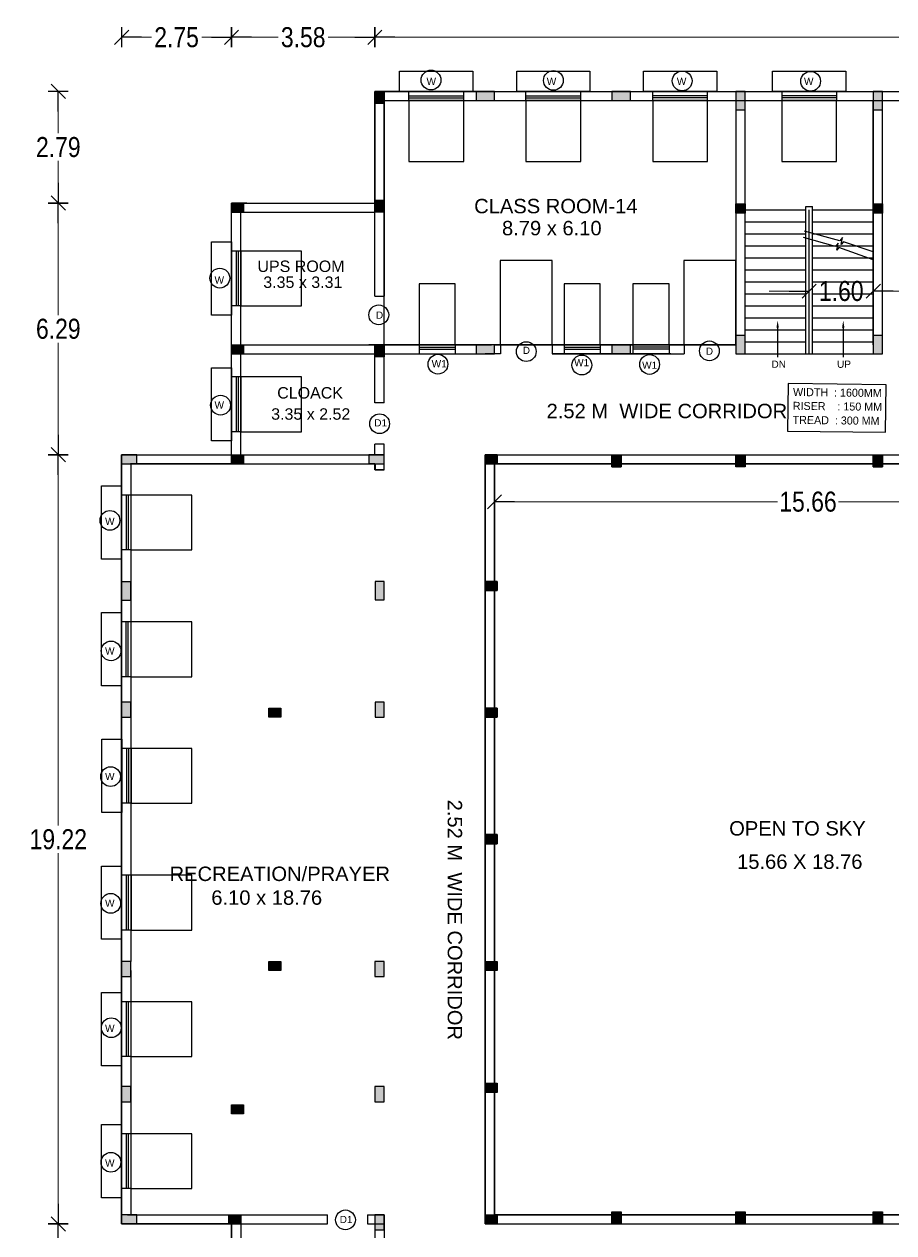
# Model space of a CAD drawing. Header units: metres. Extents: x 54 to 366, y 88 to 219.
# Drawn here: x 182.53 to 204.24, y 187.24 to 217.44 of the extents above; entities that cross this region are included whole.
import ezdxf

# ---------------------------------------------------------------- set-up
doc = ezdxf.new("R2010")
doc.units = ezdxf.units.M
doc.layers.get('Defpoints').update_dxf_attribs({"lineweight": 18})
for name, color, linetype in [('BLK_1_FLR_2_BLT_UP_AREA', 26, 'Continuous'), ('BLK_1_FLR_2_BLT_UP_AREA_DEDUCT', 26, 'Continuous'), ('BLK_1_FLR_2_CHAJJA', 6, 'Continuous'), ('BLK_1_FLR_2_EXIT_WIDTH_STAIR', 1, 'Continuous'), ('BLK_1_FLR_2_REGULAR_ROOM_1', 3, 'Continuous'), ('BLK_1_FLR_2_ROOM_1_LIGHT_VENTILATION_1', 3, 'Continuous'), ('DOOR_OPEN', 180, 'Continuous'), ('DOORTEXT', 13, 'Continuous'), ('ED', 7, 'Continuous'), ('STEPS', 233, 'Continuous')]:
    doc.layers.add(name, color=color, linetype=linetype)
doc.styles.add('GD', font='GOTHIC.TTF')
doc.styles.get("Standard").update_dxf_attribs({"font": 'arial.ttf', "height": 0.5})
doc.styles.add('style1', font='ARIALN.TTF', dxfattribs={"height": 0.5})
doc.dimstyles.new('11', dxfattribs={"dimtxt": 0.5, "dimasz": 0.5, "dimexe": 0.18, "dimexo": 0.0625, "dimgap": 0.09, "dimtad": 0, "dimtih": 1, "dimtoh": 1, "dimzin": 0, "dimdsep": 46, "dimtxsty": 'style1', "dimblk": 'AR', "dimcen": 0.09, "dimse1": 1, "dimse2": 1, "dimclrd": 256, "dimadec": 0, "dimazin": 0, "dimtfac": 0.7, "dimtofl": 0, "dimtmove": 0, "dimatfit": 3, "dimfxl": 0, "dimfrac": 1, "dimtolj": 1, "dimtzin": 0, "dimlwd": 20, "dimarcsym": 0})

# ---------------------------------------------------------------- blocks, each defined once
blk = doc.blocks.new('AR')
for p, q in [((-1, 0), (0, 0)), ((-0.354, -0.354), (0.354, 0.354)), ((0, -0.5), (0, 0.5))]:
    blk.add_line(p, q)
blk = doc.blocks.new('*D26')
at = {"layer": 'Defpoints', "color": 0}
for p in [(187.706, 217.116), (184.961, 206.686), (187.706, 206.686)]:
    blk.add_point(p, dxfattribs=at)
at = {"layer": 'ED', "lineweight": 20}
for p, q in [((185.461, 217.116), (185.706, 217.116)), ((187.206, 217.116), (186.961, 217.116))]:
    blk.add_line(p, q, dxfattribs=at)
at = {"layer": 'ED', "lineweight": 20, "xscale": 0.5, "yscale": 0.5, "zscale": 0.5, "rotation": 180}
blk.add_blockref('AR', (184.961, 217.116), dxfattribs=at)
at = {"layer": 'ED', "lineweight": 20, "xscale": 0.5, "yscale": 0.5, "zscale": 0.5}
blk.add_blockref('AR', (187.706, 217.116), dxfattribs=at)
at = {"layer": 'ED', "color": 0, "insert": (186.333, 217.116), "char_height": 0.5, "attachment_point": 5, "style": 'style1'}
blk.add_mtext('\\A1;2.75', dxfattribs=at)
blk = doc.blocks.new('*D27')
at = {"layer": 'Defpoints', "color": 0}
for p in [(191.286, 217.116), (191.286, 215.766), (187.706, 206.686)]:
    blk.add_point(p, dxfattribs=at)
at = {"layer": 'ED', "lineweight": 20}
for p, q in [((188.206, 217.116), (188.873, 217.116)), ((190.786, 217.116), (190.119, 217.116))]:
    blk.add_line(p, q, dxfattribs=at)
at = {"layer": 'ED', "lineweight": 20, "xscale": 0.5, "yscale": 0.5, "zscale": 0.5, "rotation": 180}
blk.add_blockref('AR', (187.706, 217.116), dxfattribs=at)
at = {"layer": 'ED', "lineweight": 20, "xscale": 0.5, "yscale": 0.5, "zscale": 0.5}
blk.add_blockref('AR', (191.286, 217.116), dxfattribs=at)
at = {"layer": 'ED', "color": 0, "insert": (189.496, 217.116), "char_height": 0.5, "attachment_point": 5, "style": 'style1'}
blk.add_mtext('\\A1;3.58', dxfattribs=at)
blk = doc.blocks.new('*D28')
at = {"layer": 'Defpoints', "color": 0}
for p in [(219.301, 217.116), (219.301, 216.366), (191.286, 215.766)]:
    blk.add_point(p, dxfattribs=at)
at = {"layer": 'ED', "lineweight": 20}
for p, q in [((191.786, 217.116), (204.51, 217.116)), ((218.801, 217.116), (206.077, 217.116))]:
    blk.add_line(p, q, dxfattribs=at)
at = {"layer": 'ED', "lineweight": 20, "xscale": 0.5, "yscale": 0.5, "zscale": 0.5, "rotation": 180}
blk.add_blockref('AR', (191.286, 217.116), dxfattribs=at)
at = {"layer": 'ED', "lineweight": 20, "xscale": 0.5, "yscale": 0.5, "zscale": 0.5}
blk.add_blockref('AR', (219.301, 217.116), dxfattribs=at)
at = {"layer": 'ED', "color": 0, "insert": (205.293, 217.116), "char_height": 0.5, "attachment_point": 5, "style": 'style1'}
blk.add_mtext('\\A1;28.02', dxfattribs=at)
blk = doc.blocks.new('*D30')
at = {"layer": 'Defpoints', "color": 0}
for p in [(191.286, 215.766), (183.38, 212.976), (191.286, 212.976)]:
    blk.add_point(p, dxfattribs=at)
at = {"layer": 'ED', "lineweight": 20}
for p, q in [((183.38, 215.266), (183.38, 214.717)), ((183.38, 213.476), (183.38, 214.026))]:
    blk.add_line(p, q, dxfattribs=at)
at = {"layer": 'ED', "lineweight": 20, "xscale": 0.5, "yscale": 0.5, "zscale": 0.5}
for p, rotation in [((183.38, 215.766), 90), ((183.38, 212.976), 270)]:
    blk.add_blockref('AR', p, dxfattribs=dict(at, rotation=rotation))
at = {"layer": 'ED', "color": 0, "insert": (183.38, 214.371), "char_height": 0.5, "attachment_point": 5, "style": 'style1'}
blk.add_mtext('\\A1;2.79', dxfattribs=at)
blk = doc.blocks.new('*D31')
at = {"layer": 'Defpoints', "color": 0}
for p in [(191.286, 212.976), (183.38, 206.686), (184.961, 206.686)]:
    blk.add_point(p, dxfattribs=at)
at = {"layer": 'ED', "lineweight": 20}
for p, q in [((183.38, 212.476), (183.38, 210.177)), ((183.38, 207.186), (183.38, 209.486))]:
    blk.add_line(p, q, dxfattribs=at)
at = {"layer": 'ED', "lineweight": 20, "xscale": 0.5, "yscale": 0.5, "zscale": 0.5}
for p, rotation in [((183.38, 212.976), 90), ((183.38, 206.686), 270)]:
    blk.add_blockref('AR', p, dxfattribs=dict(at, rotation=rotation))
at = {"layer": 'ED', "color": 0, "insert": (183.38, 209.831), "char_height": 0.5, "attachment_point": 5, "style": 'style1'}
blk.add_mtext('\\A1;6.29', dxfattribs=at)
blk = doc.blocks.new('*D32')
at = {"layer": 'Defpoints', "color": 0}
for p in [(184.961, 206.686), (183.38, 187.466), (184.961, 187.466)]:
    blk.add_point(p, dxfattribs=at)
at = {"layer": 'ED', "lineweight": 20}
for p, q in [((183.38, 206.186), (183.38, 197.422)), ((183.38, 187.966), (183.38, 196.731))]:
    blk.add_line(p, q, dxfattribs=at)
at = {"layer": 'ED', "lineweight": 20, "xscale": 0.5, "yscale": 0.5, "zscale": 0.5}
for p, rotation in [((183.38, 206.686), 90), ((183.38, 187.466), 270)]:
    blk.add_blockref('AR', p, dxfattribs=dict(at, rotation=rotation))
at = {"layer": 'ED', "color": 0, "insert": (183.38, 197.076), "char_height": 0.5, "attachment_point": 5, "style": 'style1'}
blk.add_mtext('\\A1;19.22', dxfattribs=at)
blk = doc.blocks.new('*D33')
at = {"layer": 'Defpoints', "color": 0}
for p in [(184.961, 187.466), (183.38, 181.136), (187.706, 181.136)]:
    blk.add_point(p, dxfattribs=at)
at = {"layer": 'ED', "lineweight": 20}
for p, q in [((183.38, 186.966), (183.38, 184.647)), ((183.38, 181.636), (183.38, 183.956))]:
    blk.add_line(p, q, dxfattribs=at)
at = {"layer": 'ED', "lineweight": 20, "xscale": 0.5, "yscale": 0.5, "zscale": 0.5}
for p, rotation in [((183.38, 187.466), 90), ((183.38, 181.136), 270)]:
    blk.add_blockref('AR', p, dxfattribs=dict(at, rotation=rotation))
at = {"layer": 'ED', "color": 0, "insert": (183.38, 184.301), "char_height": 0.5, "attachment_point": 5, "style": 'style1'}
blk.add_mtext('\\A1;6.33', dxfattribs=at)
blk = doc.blocks.new('*D39')
at = {"lineweight": 20}
for p, q in [((194.771, 205.511), (201.338, 205.511)), ((209.431, 205.511), (202.863, 205.511))]:
    blk.add_line(p, q, dxfattribs=at)
at = {"layer": 'Defpoints', "color": 0}
for p in [(194.271, 206.456), (209.931, 206.456), (194.271, 205.511)]:
    blk.add_point(p, dxfattribs=at)
at = {"lineweight": 20, "xscale": 0.5, "yscale": 0.5, "zscale": 0.5, "rotation": 180}
blk.add_blockref('AR', (194.271, 205.511), dxfattribs=at)
at = {"lineweight": 20, "xscale": 0.5, "yscale": 0.5, "zscale": 0.5}
blk.add_blockref('AR', (209.931, 205.511), dxfattribs=at)
at = {"color": 0, "insert": (202.101, 205.511), "char_height": 0.5, "attachment_point": 5, "style": 'style1'}
blk.add_mtext('\\A1;15.66', dxfattribs=at)
blk = doc.blocks.new('*D109')
at = {"layer": 'BLK_1_FLR_2_EXIT_WIDTH_STAIR', "lineweight": 20}
for p, q in [((201.631, 210.774), (201.131, 210.774)), ((204.231, 210.774), (204.731, 210.774))]:
    blk.add_line(p, q, dxfattribs=at)
at = {"layer": 'Defpoints', "color": 0}
for p in [(202.131, 211.201), (203.731, 211.306), (202.131, 210.774)]:
    blk.add_point(p, dxfattribs=at)
at = {"layer": 'BLK_1_FLR_2_EXIT_WIDTH_STAIR', "lineweight": 20, "xscale": 0.5, "yscale": 0.5, "zscale": 0.5}
blk.add_blockref('AR', (202.131, 210.774), dxfattribs=at)
at = {"layer": 'BLK_1_FLR_2_EXIT_WIDTH_STAIR', "lineweight": 20, "xscale": 0.5, "yscale": 0.5, "zscale": 0.5, "rotation": 180}
blk.add_blockref('AR', (203.731, 210.774), dxfattribs=at)
at = {"layer": 'BLK_1_FLR_2_EXIT_WIDTH_STAIR', "color": 0, "insert": (202.931, 210.774), "char_height": 0.5, "attachment_point": 5, "style": 'style1'}
blk.add_mtext('\\A1;1.60', dxfattribs=at)

msp = doc.modelspace()

# ---------------------------------------------------------------- hatches: boundary and pattern name
at = {"ltscale": 0.23}
h = msp.add_hatch(color=0, dxfattribs=at)
h.dxf.hatch_style = 1
h.paths.add_polyline_path([(191.286, 215.466), (191.516, 215.466), (191.516, 215.766), (191.286, 215.766)])
h = msp.add_hatch(color=0, dxfattribs=at)
h.dxf.hatch_style = 1
h.paths.add_polyline_path([(194.271, 215.536), (194.271, 215.766), (193.811, 215.766), (193.811, 215.536)])
h = msp.add_hatch(color=0, dxfattribs=at)
h.dxf.hatch_style = 1
h.paths.add_polyline_path([(197.666, 215.536), (197.666, 215.766), (197.206, 215.766), (197.206, 215.536)])
h = msp.add_hatch(color=0, dxfattribs=at)
h.dxf.hatch_style = 1
h.paths.add_polyline_path([(200.531, 215.766), (200.301, 215.766), (200.301, 215.306), (200.531, 215.306)])
h = msp.add_hatch(color=0, dxfattribs=at)
h.dxf.hatch_style = 1
h.paths.add_polyline_path([(203.961, 215.766), (203.731, 215.766), (203.731, 215.306), (203.961, 215.306)])
h = msp.add_hatch(color=0, dxfattribs=at)
h.dxf.hatch_style = 1
h.paths.add_polyline_path([(188.006, 212.746), (188.006, 212.976), (187.706, 212.976), (187.706, 212.746)])
h = msp.add_hatch(color=0, dxfattribs=at)
h.dxf.hatch_style = 1
h.paths.add_polyline_path([(191.286, 212.746), (191.516, 212.746), (191.516, 213.046), (191.286, 213.046)])
h = msp.add_hatch(color=0, dxfattribs=at)
h.dxf.hatch_style = 1
h.paths.add_polyline_path([(200.301, 212.726), (200.531, 212.726), (200.531, 212.956), (200.301, 212.956)])
h = msp.add_hatch(color=0, dxfattribs=at)
h.dxf.hatch_style = 1
h.paths.add_polyline_path([(203.731, 212.726), (203.961, 212.726), (203.961, 212.956), (203.731, 212.956)])
h = msp.add_hatch(color=0, dxfattribs=at)
h.dxf.hatch_style = 1
h.paths.add_polyline_path([(200.531, 209.666), (200.301, 209.666), (200.301, 209.206), (200.531, 209.206)])
h = msp.add_hatch(color=0, dxfattribs=at)
h.dxf.hatch_style = 1
h.paths.add_polyline_path([(203.961, 209.666), (203.731, 209.666), (203.731, 209.206), (203.961, 209.206)])
h = msp.add_hatch(color=0, dxfattribs=at)
h.dxf.hatch_style = 1
h.paths.add_polyline_path([(188.006, 209.206), (188.006, 209.436), (187.706, 209.436), (187.706, 209.206)])
h = msp.add_hatch(color=0, dxfattribs=at)
h.dxf.hatch_style = 1
h.paths.add_polyline_path([(191.286, 209.136), (191.516, 209.136), (191.516, 209.436), (191.286, 209.436)])
h = msp.add_hatch(color=0, dxfattribs=at)
h.dxf.hatch_style = 1
h.paths.add_polyline_path([(194.271, 209.206), (194.271, 209.436), (193.811, 209.436), (193.811, 209.206)])
h = msp.add_hatch(color=0, dxfattribs=at)
h.dxf.hatch_style = 1
h.paths.add_polyline_path([(197.666, 209.206), (197.666, 209.436), (197.206, 209.436), (197.206, 209.206)])
h = msp.add_hatch(color=0, dxfattribs=at)
h.dxf.hatch_style = 1
h.paths.add_polyline_path([(184.961, 206.686), (185.341, 206.686), (185.341, 206.456), (184.961, 206.456)])
h = msp.add_hatch(color=0, dxfattribs=at)
h.dxf.hatch_style = 1
h.paths.add_polyline_path([(188.006, 206.456), (188.006, 206.686), (187.706, 206.686), (187.706, 206.456)])
h = msp.add_hatch(color=0, dxfattribs=at)
h.dxf.hatch_style = 1
h.paths.add_polyline_path([(191.136, 206.456), (191.136, 206.686), (191.516, 206.686), (191.516, 206.456)])
h = msp.add_hatch(color=0, dxfattribs=at)
h.dxf.hatch_style = 1
h.paths.add_polyline_path([(194.041, 206.456), (194.341, 206.456), (194.341, 206.686), (194.041, 206.686)])
h = msp.add_hatch(color=0, dxfattribs=at)
h.dxf.hatch_style = 1
h.paths.add_polyline_path([(197.206, 206.686), (197.206, 206.386), (197.436, 206.386), (197.436, 206.686)])
h = msp.add_hatch(color=0, dxfattribs=at)
h.dxf.hatch_style = 1
h.paths.add_polyline_path([(200.301, 206.686), (200.301, 206.386), (200.531, 206.386), (200.531, 206.686)])
h = msp.add_hatch(color=0, dxfattribs=at)
h.dxf.hatch_style = 1
h.paths.add_polyline_path([(203.731, 206.686), (203.731, 206.386), (203.961, 206.386), (203.961, 206.686)])
h = msp.add_hatch(color=0, dxfattribs=at)
h.dxf.hatch_style = 1
h.paths.add_polyline_path([(184.961, 203.054), (185.191, 203.054), (185.191, 203.514), (184.961, 203.514)])
h = msp.add_hatch(color=0, dxfattribs=at)
h.dxf.hatch_style = 1
h.paths.add_polyline_path([(191.291, 203.061), (191.521, 203.061), (191.521, 203.521), (191.291, 203.521)])
h = msp.add_hatch(color=0, dxfattribs=at)
h.dxf.hatch_style = 1
h.paths.add_polyline_path([(194.041, 203.291), (194.341, 203.291), (194.341, 203.521), (194.041, 203.521)])
h = msp.add_hatch(color=0, dxfattribs=at)
h.dxf.hatch_style = 1
h.paths.add_polyline_path([(185.191, 200.506), (185.191, 200.126), (184.961, 200.126), (184.961, 200.506)])
h = msp.add_hatch(color=0, dxfattribs=at)
h.dxf.hatch_style = 1
h.paths.add_polyline_path([(188.941, 200.126), (188.941, 200.356), (188.641, 200.356), (188.641, 200.126)])
h = msp.add_hatch(color=0, dxfattribs=at)
h.dxf.hatch_style = 1
h.paths.add_polyline_path([(191.521, 200.506), (191.521, 200.126), (191.291, 200.126), (191.291, 200.506)])
h = msp.add_hatch(color=0, dxfattribs=at)
h.dxf.hatch_style = 1
h.paths.add_polyline_path([(194.041, 200.126), (194.341, 200.126), (194.341, 200.356), (194.041, 200.356)])
h = msp.add_hatch(color=0, dxfattribs=at)
h.dxf.hatch_style = 1
h.paths.add_polyline_path([(194.041, 196.964), (194.341, 196.964), (194.341, 197.194), (194.041, 197.194)])
h = msp.add_hatch(color=0, dxfattribs=at)
h.dxf.hatch_style = 1
h.paths.add_polyline_path([(185.191, 194.026), (185.191, 193.646), (184.961, 193.646), (184.961, 194.026)])
h = msp.add_hatch(color=0, dxfattribs=at)
h.dxf.hatch_style = 1
h.paths.add_polyline_path([(188.941, 193.796), (188.941, 194.026), (188.641, 194.026), (188.641, 193.796)])
h = msp.add_hatch(color=0, dxfattribs=at)
h.dxf.hatch_style = 1
h.paths.add_polyline_path([(191.516, 194.026), (191.516, 193.646), (191.286, 193.646), (191.286, 194.026)])
h = msp.add_hatch(color=0, dxfattribs=at)
h.dxf.hatch_style = 1
h.paths.add_polyline_path([(194.041, 193.796), (194.341, 193.796), (194.341, 194.026), (194.041, 194.026)])
h = msp.add_hatch(color=0, dxfattribs=at)
h.dxf.hatch_style = 1
h.paths.add_polyline_path([(185.191, 190.901), (185.191, 190.521), (184.961, 190.521), (184.961, 190.901)])
h = msp.add_hatch(color=0, dxfattribs=at)
h.dxf.hatch_style = 1
h.paths.add_polyline_path([(191.516, 190.901), (191.516, 190.521), (191.286, 190.521), (191.286, 190.901)])
h = msp.add_hatch(color=0, dxfattribs=at)
h.dxf.hatch_style = 1
h.paths.add_polyline_path([(194.041, 190.751), (194.341, 190.751), (194.341, 190.981), (194.041, 190.981)])
h = msp.add_hatch(color=0, dxfattribs=at)
h.dxf.hatch_style = 1
h.paths.add_polyline_path([(188.006, 190.216), (188.006, 190.446), (187.706, 190.446), (187.706, 190.216)])
h = msp.add_hatch(color=0, dxfattribs=at)
h.dxf.hatch_style = 1
h.paths.add_polyline_path([(184.961, 187.696), (185.341, 187.696), (185.341, 187.466), (184.961, 187.466)])
h = msp.add_hatch(color=0, dxfattribs=at)
h.dxf.hatch_style = 1
h.paths.add_polyline_path([(187.936, 187.466), (187.936, 187.696), (187.636, 187.696), (187.636, 187.466)])
h = msp.add_hatch(color=0, dxfattribs=at)
h.dxf.hatch_style = 1
h.paths.add_polyline_path([(191.516, 187.696), (191.516, 187.316), (191.286, 187.316), (191.286, 187.696)])
h = msp.add_hatch(color=0, dxfattribs=at)
h.dxf.hatch_style = 1
h.paths.add_polyline_path([(194.041, 187.466), (194.341, 187.466), (194.341, 187.696), (194.041, 187.696)])
h = msp.add_hatch(color=0, dxfattribs=at)
h.dxf.hatch_style = 1
h.paths.add_polyline_path([(197.206, 187.766), (197.206, 187.466), (197.436, 187.466), (197.436, 187.766)])
h = msp.add_hatch(color=0, dxfattribs=at)
h.dxf.hatch_style = 1
h.paths.add_polyline_path([(200.301, 187.766), (200.301, 187.466), (200.531, 187.466), (200.531, 187.766)])
h = msp.add_hatch(color=0, dxfattribs=at)
h.dxf.hatch_style = 1
h.paths.add_polyline_path([(203.731, 187.766), (203.731, 187.466), (203.961, 187.466), (203.961, 187.766)])

# ---------------------------------------------------------------- linework, layer by layer
at = {"color": 0, "ltscale": 0.23}
for p, q in [((194.041, 215.766), (191.286, 215.766)), ((191.286, 215.766), (191.286, 212.976)), ((193.971, 215.766), (194.201, 215.766)), ((194.271, 215.766), (209.991, 215.766)), ((199.896, 215.766), (200.126, 215.766)), ((191.516, 215.536), (212.741, 215.536)), ((191.516, 215.536), (191.516, 210.651)), ((200.301, 215.536), (200.301, 209.206)), ((200.531, 209.206), (200.531, 215.536)), ((203.731, 212.956), (203.731, 215.536)), ((203.731, 215.536), (203.731, 212.956)), ((203.961, 209.436), (203.961, 215.536)), ((187.706, 206.686), (187.706, 212.976)), ((187.706, 212.976), (191.286, 212.976)), ((188.086, 212.976), (187.706, 212.976)), ((200.301, 212.956), (200.531, 212.956)), ((200.301, 212.726), (200.301, 212.956)), ((200.531, 212.956), (200.531, 212.726)), ((203.731, 212.956), (203.961, 212.956)), ((203.731, 212.726), (203.731, 212.956)), ((203.961, 212.956), (203.961, 212.726)), ((187.706, 212.746), (188.086, 212.746)), ((187.706, 212.746), (188.086, 212.746)), ((187.936, 209.436), (187.936, 212.746)), ((187.936, 212.746), (191.286, 212.746)), ((191.286, 210.651), (191.286, 212.746)), ((200.531, 212.726), (200.301, 212.726)), ((200.531, 212.806), (202.051, 212.806)), ((202.051, 212.886), (202.211, 212.886)), ((202.051, 209.206), (202.051, 212.886)), ((202.131, 209.206), (202.131, 212.806)), ((202.211, 209.206), (202.211, 212.886)), ((202.211, 212.806), (203.731, 212.806)), ((203.731, 209.436), (203.731, 212.726)), ((203.731, 212.726), (203.731, 209.206)), ((203.961, 212.726), (203.731, 212.726)), ((200.531, 212.506), (202.051, 212.506)), ((202.211, 212.506), (203.731, 212.506)), ((200.531, 212.206), (202.051, 212.206)), ((202.211, 212.206), (203.731, 212.206)), ((200.531, 211.906), (202.051, 211.906)), ((202.211, 211.906), (203.731, 211.906)), ((200.531, 211.606), (202.051, 211.606)), ((202.211, 211.606), (203.731, 211.606)), ((200.531, 211.306), (202.051, 211.306)), ((202.211, 211.306), (203.731, 211.306)), ((200.531, 211.006), (202.051, 211.006)), ((202.211, 211.006), (203.731, 211.006)), ((191.286, 210.651), (191.516, 210.651)), ((200.531, 210.706), (202.051, 210.706)), ((202.211, 210.706), (203.731, 210.706)), ((200.531, 210.406), (202.051, 210.406)), ((202.211, 210.406), (203.731, 210.406)), ((200.531, 210.106), (202.051, 210.106)), ((202.211, 210.106), (203.731, 210.106)), ((200.531, 209.806), (202.051, 209.806)), ((202.211, 209.806), (203.731, 209.806)), ((187.936, 209.436), (191.286, 209.436)), ((191.516, 209.436), (191.136, 209.436)), ((191.286, 209.436), (191.516, 209.436)), ((191.516, 209.436), (194.041, 209.436)), ((193.971, 209.436), (194.201, 209.436)), ((194.271, 209.436), (194.421, 209.436)), ((194.421, 209.436), (194.371, 209.436)), ((194.421, 209.436), (194.421, 209.206)), ((199.006, 209.436), (195.716, 209.436)), ((195.716, 209.436), (195.716, 209.206)), ((195.716, 209.436), (199.006, 209.436)), ((199.006, 209.436), (199.006, 209.206)), ((200.531, 209.506), (202.051, 209.506)), ((202.211, 209.506), (203.731, 209.506)), ((187.706, 209.206), (188.086, 209.206)), ((187.936, 206.686), (187.936, 209.206)), ((187.936, 209.206), (191.286, 209.206)), ((191.136, 209.206), (191.286, 209.206)), ((191.286, 207.985), (191.286, 209.206)), ((191.516, 209.206), (194.271, 209.206)), ((191.516, 207.985), (191.516, 209.206)), ((194.421, 209.206), (194.041, 209.206)), ((198.676, 209.206), (195.716, 209.206)), ((195.716, 209.206), (199.006, 209.206)), ((200.531, 209.206), (202.131, 209.206)), ((202.131, 209.206), (203.731, 209.206)), ((191.516, 207.985), (191.516, 208.306)), ((191.516, 207.985), (191.286, 207.985)), ((191.286, 206.686), (191.286, 206.948)), ((191.516, 206.948), (191.286, 206.948)), ((191.516, 206.686), (191.516, 206.948)), ((191.516, 206.686), (191.516, 206.948)), ((185.341, 206.686), (184.961, 206.686)), ((184.961, 206.686), (184.961, 194.026)), ((185.186, 206.686), (187.706, 206.686)), ((185.341, 206.456), (185.341, 206.686)), ((187.936, 206.686), (191.136, 206.686)), ((191.516, 206.686), (191.136, 206.686)), ((191.136, 206.686), (191.516, 206.686)), ((191.516, 206.686), (191.136, 206.686)), ((191.516, 206.306), (191.516, 206.686)), ((191.516, 206.456), (191.516, 206.686)), ((194.341, 206.686), (194.041, 206.686)), ((194.341, 206.456), (194.341, 206.686)), ((197.206, 206.686), (197.206, 206.386)), ((197.436, 206.386), (197.436, 206.686)), ((200.301, 206.686), (200.301, 206.386)), ((200.531, 206.386), (200.531, 206.686)), ((203.731, 206.686), (203.731, 206.386)), ((203.961, 206.386), (203.961, 206.686)), ((184.961, 206.456), (185.341, 206.456)), ((187.936, 206.456), (185.186, 206.456)), ((185.186, 206.456), (187.936, 206.456)), ((185.191, 206.456), (185.191, 194.026)), ((187.706, 206.456), (188.086, 206.456)), ((187.936, 206.456), (191.136, 206.456)), ((191.286, 206.456), (191.136, 206.456)), ((191.136, 206.456), (191.286, 206.456)), ((191.136, 206.456), (191.516, 206.456)), ((191.286, 206.306), (191.286, 206.456)), ((191.516, 206.306), (191.286, 206.306)), ((191.291, 206.456), (191.291, 206.306)), ((191.291, 206.306), (191.291, 206.356)), ((191.291, 206.306), (191.521, 206.306)), ((194.041, 206.456), (194.341, 206.456)), ((197.206, 206.386), (197.436, 206.386)), ((203.731, 206.386), (203.961, 206.386)), ((194.341, 203.521), (194.041, 203.521)), ((194.041, 203.291), (194.341, 203.291)), ((194.341, 203.291), (194.341, 203.521)), ((184.961, 200.506), (184.961, 200.126)), ((185.191, 200.126), (185.191, 200.506)), ((188.711, 200.356), (188.941, 200.356)), ((191.291, 200.506), (191.291, 200.126)), ((191.521, 200.126), (191.521, 200.506)), ((194.341, 200.356), (194.041, 200.356)), ((194.341, 200.126), (194.341, 200.356)), ((184.961, 200.126), (185.191, 200.126)), ((191.291, 200.126), (191.521, 200.126)), ((194.041, 200.126), (194.341, 200.126)), ((194.341, 197.194), (194.041, 197.194)), ((194.041, 196.964), (194.341, 196.964)), ((194.341, 196.964), (194.341, 197.194)), ((184.961, 194.026), (184.961, 187.466)), ((185.191, 193.796), (185.191, 187.696)), ((188.941, 193.796), (188.711, 193.796)), ((184.966, 190.821), (184.961, 190.821)), ((185.111, 187.696), (185.341, 187.696)), ((185.191, 187.696), (187.936, 187.696)), ((187.791, 187.696), (190.099, 187.696)), ((190.099, 187.466), (190.099, 187.696)), ((191.099, 187.696), (191.099, 187.466)), ((191.099, 187.696), (191.516, 187.696)), ((191.286, 187.696), (191.516, 187.696)), ((191.286, 187.696), (191.286, 187.316)), ((191.516, 187.466), (191.516, 187.696)), ((191.516, 187.696), (191.516, 185.846)), ((197.206, 187.766), (197.206, 187.466)), ((197.436, 187.466), (197.436, 187.766)), ((200.301, 187.766), (200.301, 187.466)), ((200.531, 187.466), (200.531, 187.766)), ((203.731, 187.766), (203.731, 187.466)), ((203.961, 187.466), (203.961, 187.766)), ((184.961, 187.466), (187.936, 187.466)), ((187.706, 187.466), (187.706, 181.146)), ((187.936, 187.466), (187.936, 184.946)), ((187.936, 187.466), (190.099, 187.466)), ((191.099, 187.466), (191.371, 187.466)), ((191.286, 187.466), (191.516, 187.466)), ((191.286, 187.466), (191.286, 185.846)), ((191.286, 187.316), (191.516, 187.316)), ((191.516, 187.466), (191.516, 187.316)), ((197.206, 187.466), (197.436, 187.466))]:
    msp.add_line(p, q, dxfattribs=at)
at = {"color": 0, "lineweight": 25, "ltscale": 0.23}
for p, q in [((192.134, 215.536), (192.134, 215.766)), ((192.134, 215.651), (193.504, 215.651)), ((193.504, 215.536), (193.504, 215.766)), ((195.057, 215.536), (195.057, 215.766)), ((195.057, 215.651), (196.427, 215.651)), ((196.427, 215.536), (196.427, 215.766)), ((198.224, 215.536), (198.224, 215.766)), ((199.594, 215.651), (198.224, 215.651)), ((199.594, 215.536), (199.594, 215.766)), ((201.446, 215.766), (201.446, 215.536)), ((202.816, 215.651), (201.446, 215.651)), ((202.816, 215.766), (202.816, 215.536)), ((192.134, 215.601), (193.504, 215.601)), ((195.057, 215.601), (196.427, 215.601)), ((199.594, 215.601), (198.224, 215.601)), ((202.816, 215.601), (201.446, 215.601)), ((187.936, 211.776), (187.706, 211.776)), ((187.821, 211.776), (187.821, 210.406)), ((187.871, 211.776), (187.871, 210.406)), ((187.936, 210.406), (187.706, 210.406)), ((192.394, 209.436), (192.394, 209.206)), ((192.394, 209.371), (193.294, 209.371)), ((192.394, 209.321), (193.294, 209.321)), ((193.294, 209.436), (193.294, 209.206)), ((196.011, 209.436), (196.011, 209.206)), ((196.011, 209.371), (196.911, 209.371)), ((196.011, 209.321), (196.911, 209.321)), ((196.911, 209.436), (196.911, 209.206)), ((197.731, 209.436), (197.731, 209.206)), ((198.631, 209.371), (197.731, 209.371)), ((198.631, 209.321), (197.731, 209.321)), ((198.631, 209.436), (198.631, 209.206)), ((187.936, 208.631), (187.706, 208.631)), ((187.821, 208.631), (187.821, 207.261)), ((187.871, 208.631), (187.871, 207.261)), ((187.936, 207.261), (187.706, 207.261)), ((194.041, 206.686), (210.201, 206.686)), ((194.041, 187.466), (194.041, 206.686)), ((194.041, 206.686), (194.041, 187.466)), ((209.991, 206.456), (194.271, 206.456)), ((194.271, 206.456), (194.271, 187.696)), ((185.191, 205.678), (184.961, 205.678)), ((185.076, 205.678), (185.076, 204.308)), ((185.126, 205.678), (185.126, 204.308)), ((185.191, 204.308), (184.961, 204.308)), ((185.191, 202.51), (184.961, 202.51)), ((185.076, 201.14), (185.076, 202.51)), ((185.126, 201.14), (185.126, 202.51)), ((185.191, 201.14), (184.961, 201.14)), ((185.196, 199.348), (184.966, 199.348)), ((185.081, 199.348), (185.081, 197.978)), ((185.131, 199.348), (185.131, 197.978)), ((185.196, 197.978), (184.966, 197.978)), ((185.196, 196.18), (184.966, 196.18)), ((185.081, 194.81), (185.081, 196.18)), ((185.131, 194.81), (185.131, 196.18)), ((185.196, 194.81), (184.966, 194.81)), ((185.191, 193.018), (184.961, 193.018)), ((185.076, 193.018), (185.076, 191.648)), ((185.126, 193.018), (185.126, 191.648)), ((185.191, 191.648), (184.961, 191.648)), ((185.191, 189.722), (184.961, 189.722)), ((185.076, 189.722), (185.076, 188.352)), ((185.126, 189.722), (185.126, 188.352)), ((185.191, 188.352), (184.961, 188.352)), ((194.271, 187.696), (209.991, 187.696)), ((194.041, 187.466), (210.201, 187.466))]:
    msp.add_line(p, q, dxfattribs=at)
at = {"color": 0, "ltscale": 0.23}
for points in [[(191.286, 215.766), (191.516, 215.766), (191.516, 215.466)], [(187.706, 212.746), (187.706, 212.976), (188.006, 212.976)], [(191.286, 213.046), (191.516, 213.046), (191.516, 212.746)], [(187.706, 209.206), (187.706, 209.436), (188.006, 209.436)], [(191.286, 209.436), (191.516, 209.436), (191.516, 209.136)], [(187.706, 206.456), (187.706, 206.686), (188.006, 206.686)], [(188.641, 200.126), (188.641, 200.356), (188.941, 200.356)], [(188.641, 193.796), (188.641, 194.026), (188.941, 194.026)], [(187.706, 190.216), (187.706, 190.446), (188.006, 190.446)], [(187.636, 187.466), (187.636, 187.696), (187.936, 187.696)]]:
    msp.add_lwpolyline(points, dxfattribs=at)
for points in [[(191.286, 215.766), (191.516, 215.766), (191.516, 215.466), (191.286, 215.466)], [(194.271, 215.536), (194.271, 215.766), (193.811, 215.766), (193.811, 215.536)], [(197.666, 215.536), (197.666, 215.766), (197.206, 215.766), (197.206, 215.536)], [(200.531, 215.766), (200.301, 215.766), (200.301, 215.306), (200.531, 215.306)], [(203.961, 215.766), (203.731, 215.766), (203.731, 215.306), (203.961, 215.306)], [(187.706, 212.746), (187.706, 212.976), (188.006, 212.976), (188.006, 212.746)], [(191.286, 213.046), (191.516, 213.046), (191.516, 212.746), (191.286, 212.746)], [(200.301, 212.956), (200.531, 212.956), (200.531, 212.726), (200.301, 212.726)], [(203.731, 212.956), (203.961, 212.956), (203.961, 212.726), (203.731, 212.726)], [(200.531, 209.666), (200.301, 209.666), (200.301, 209.206), (200.531, 209.206)], [(203.961, 209.666), (203.731, 209.666), (203.731, 209.206), (203.961, 209.206)], [(187.706, 209.206), (187.706, 209.436), (188.006, 209.436), (188.006, 209.206)], [(191.286, 209.436), (191.516, 209.436), (191.516, 209.136), (191.286, 209.136)], [(194.271, 209.206), (194.271, 209.436), (193.811, 209.436), (193.811, 209.206)], [(197.666, 209.206), (197.666, 209.436), (197.206, 209.436), (197.206, 209.206)], [(185.341, 206.686), (184.961, 206.686), (184.961, 206.456), (185.341, 206.456)], [(187.706, 206.456), (187.706, 206.686), (188.006, 206.686), (188.006, 206.456)], [(191.516, 206.686), (191.136, 206.686), (191.136, 206.456), (191.516, 206.456)], [(194.041, 206.686), (194.341, 206.686), (194.341, 206.456), (194.041, 206.456)], [(197.436, 206.686), (197.436, 206.386), (197.206, 206.386), (197.206, 206.686)], [(200.531, 206.686), (200.531, 206.386), (200.301, 206.386), (200.301, 206.686)], [(203.961, 206.686), (203.961, 206.386), (203.731, 206.386), (203.731, 206.686)], [(184.961, 203.054), (185.191, 203.054), (185.191, 203.514), (184.961, 203.514)], [(191.291, 203.061), (191.521, 203.061), (191.521, 203.521), (191.291, 203.521)], [(194.041, 203.521), (194.341, 203.521), (194.341, 203.291), (194.041, 203.291)], [(185.191, 200.126), (185.191, 200.506), (184.961, 200.506), (184.961, 200.126)], [(188.641, 200.126), (188.641, 200.356), (188.941, 200.356), (188.941, 200.126)], [(191.521, 200.126), (191.521, 200.506), (191.291, 200.506), (191.291, 200.126)], [(194.041, 200.356), (194.341, 200.356), (194.341, 200.126), (194.041, 200.126)], [(194.041, 197.194), (194.341, 197.194), (194.341, 196.964), (194.041, 196.964)], [(185.191, 193.646), (185.191, 194.026), (184.961, 194.026), (184.961, 193.646)], [(188.641, 193.796), (188.641, 194.026), (188.941, 194.026), (188.941, 193.796)], [(191.516, 193.646), (191.516, 194.026), (191.286, 194.026), (191.286, 193.646)], [(194.041, 194.026), (194.341, 194.026), (194.341, 193.796), (194.041, 193.796)], [(185.191, 190.521), (185.191, 190.901), (184.961, 190.901), (184.961, 190.521)], [(191.516, 190.521), (191.516, 190.901), (191.286, 190.901), (191.286, 190.521)], [(194.041, 190.981), (194.341, 190.981), (194.341, 190.751), (194.041, 190.751)], [(187.706, 190.216), (187.706, 190.446), (188.006, 190.446), (188.006, 190.216)], [(185.341, 187.696), (184.961, 187.696), (184.961, 187.466), (185.341, 187.466)], [(187.636, 187.466), (187.636, 187.696), (187.936, 187.696), (187.936, 187.466)], [(191.516, 187.316), (191.516, 187.696), (191.286, 187.696), (191.286, 187.316)], [(194.041, 187.696), (194.341, 187.696), (194.341, 187.466), (194.041, 187.466)], [(197.436, 187.766), (197.436, 187.466), (197.206, 187.466), (197.206, 187.766)], [(200.531, 187.766), (200.531, 187.466), (200.301, 187.466), (200.301, 187.766)], [(203.961, 187.766), (203.961, 187.466), (203.731, 187.466), (203.731, 187.766)]]:
    msp.add_lwpolyline(points, close=True, dxfattribs=at)
at = {"color": 0, "linetype": 'ByBlock', "lineweight": -2, "ltscale": 0.23}
for points in [[(201.343, 209.86), (201.343, 209.121)], [(202.981, 209.86), (202.981, 209.121)]]:
    msp.add_lwpolyline(points, dxfattribs=at)
msp.add_lwpolyline([(201.592, 207.276), (204.037, 207.246), (204.051, 208.432), (201.607, 208.462)], close=True)
at = {"color": 205}
for centre in [(192.687, 216.049), (195.743, 216.039), (198.959, 216.027), (202.167, 216.017), (187.414, 211.099), (191.383, 210.181), (195.065, 209.263), (199.64, 209.281), (192.86, 208.948), (196.454, 208.928), (198.145, 208.942), (187.432, 207.924), (191.404, 207.461), (184.669, 205.045), (184.697, 201.785), (184.686, 198.644), (184.69, 195.477), (184.702, 192.369), (184.694, 189.007), (190.551, 187.568)]:
    msp.add_circle(centre, 0.247, dxfattribs=at)
at = {"color": 0, "ltscale": 0.23}
for points in [[(201.313, 209.86), (201.343, 210.04), (201.373, 209.86)], [(202.951, 209.86), (202.981, 210.04), (203.011, 209.86)]]:
    msp.add_solid(points, dxfattribs=at)
at = {"layer": 'BLK_1_FLR_2_BLT_UP_AREA', "color": 26}
msp.add_lwpolyline([(219.301, 215.766), (219.301, 174.946), (209.991, 174.946), (209.991, 178.386), (191.286, 178.386), (191.286, 181.136), (187.706, 181.136), (187.706, 187.466), (184.961, 187.466), (184.961, 206.686), (187.706, 206.686), (187.706, 212.976), (191.286, 212.976), (191.286, 215.766), (219.301, 215.766)], close=True, dxfattribs=at)
at = {"layer": 'BLK_1_FLR_2_BLT_UP_AREA_DEDUCT', "color": 26}
msp.add_lwpolyline([(194.271, 206.456), (209.931, 206.456), (209.931, 187.696), (194.271, 187.696), (194.271, 206.456)], close=True, dxfattribs=at)
at = {"layer": 'BLK_1_FLR_2_CHAJJA', "color": 6}
for points in [[(193.734, 215.766), (191.904, 215.766), (191.904, 216.266), (193.734, 216.266), (193.734, 215.766)], [(196.657, 215.766), (194.827, 215.766), (194.827, 216.266), (196.657, 216.266), (196.657, 215.766)], [(199.824, 215.766), (197.994, 215.766), (197.994, 216.266), (199.824, 216.266), (199.824, 215.766)], [(203.046, 215.766), (201.216, 215.766), (201.216, 216.266), (203.046, 216.266), (203.046, 215.766)], [(187.706, 212.006), (187.706, 210.176), (187.206, 210.176), (187.206, 212.006), (187.706, 212.006)], [(187.706, 208.861), (187.706, 207.031), (187.206, 207.031), (187.206, 208.861), (187.706, 208.861)], [(184.961, 205.908), (184.961, 204.078), (184.461, 204.078), (184.461, 205.908), (184.961, 205.908)], [(184.961, 202.74), (184.961, 200.91), (184.461, 200.91), (184.461, 202.74), (184.961, 202.74)], [(184.966, 199.578), (184.966, 197.748), (184.466, 197.748), (184.466, 199.578), (184.966, 199.578)], [(184.961, 196.41), (184.961, 194.58), (184.461, 194.58), (184.461, 196.41), (184.961, 196.41)], [(184.961, 193.248), (184.961, 191.418), (184.461, 191.418), (184.461, 193.248), (184.961, 193.248)], [(184.961, 189.952), (184.961, 188.122), (184.461, 188.122), (184.461, 189.952), (184.961, 189.952)]]:
    msp.add_lwpolyline(points, close=True, dxfattribs=at)
at = {"layer": 'BLK_1_FLR_2_REGULAR_ROOM_1', "color": 3}
msp.add_lwpolyline([(191.516, 215.536), (200.301, 215.536), (200.301, 209.436), (191.516, 209.436)], close=True, dxfattribs=at)
at = {"layer": 'BLK_1_FLR_2_ROOM_1_LIGHT_VENTILATION_1', "color": 3}
for points in [[(192.134, 214.016), (193.504, 214.016), (193.504, 215.536), (192.134, 215.536), (192.134, 214.016)], [(195.057, 214.016), (196.427, 214.016), (196.427, 215.536), (195.057, 215.536), (195.057, 214.016)], [(198.224, 214.016), (199.594, 214.016), (199.594, 215.536), (198.224, 215.536), (198.224, 214.016)], [(201.446, 214.016), (202.816, 214.016), (202.816, 215.536), (201.446, 215.536), (201.446, 214.016)], [(187.936, 211.776), (187.936, 210.406), (189.456, 210.406), (189.456, 211.776), (187.936, 211.776)], [(192.394, 209.436), (193.294, 209.436), (193.294, 210.956), (192.394, 210.956), (192.394, 209.436)], [(196.011, 209.436), (196.911, 209.436), (196.911, 210.956), (196.011, 210.956), (196.011, 209.436)], [(197.731, 209.436), (198.631, 209.436), (198.631, 210.956), (197.731, 210.956), (197.731, 209.436)], [(187.936, 208.631), (187.936, 207.261), (189.456, 207.261), (189.456, 208.631), (187.936, 208.631)], [(185.191, 205.678), (185.191, 204.308), (186.711, 204.308), (186.711, 205.678), (185.191, 205.678)], [(185.191, 202.51), (185.191, 201.14), (186.711, 201.14), (186.711, 202.51), (185.191, 202.51)], [(185.196, 199.348), (185.196, 197.978), (186.716, 197.978), (186.716, 199.348), (185.196, 199.348)], [(185.196, 196.18), (185.196, 194.81), (186.716, 194.81), (186.716, 196.18), (185.196, 196.18)], [(185.191, 193.018), (185.191, 191.648), (186.711, 191.648), (186.711, 193.018), (185.191, 193.018)], [(185.191, 189.722), (185.191, 188.352), (186.711, 188.352), (186.711, 189.722), (185.191, 189.722)]]:
    msp.add_lwpolyline(points, close=True, dxfattribs=at)
at = {"layer": 'DOOR_OPEN', "color": 180}
for points in [[(194.416, 211.536), (194.416, 209.436), (195.716, 209.436), (195.716, 211.536), (194.416, 211.536)], [(199.001, 211.536), (199.001, 209.436), (200.301, 209.436), (200.301, 211.536), (199.001, 211.536)]]:
    msp.add_lwpolyline(points, close=True, dxfattribs=at)
at = {"layer": 'STEPS', "color": 251}
for points in [[(203.731, 211.552), (202.875, 211.864), (202.819, 211.801), (202.851, 211.973), (202.784, 211.89), (201.985, 212.112)], [(203.731, 211.752), (202.987, 212.006), (202.931, 211.942), (202.963, 212.115), (202.896, 212.031), (202.018, 212.275)]]:
    msp.add_lwpolyline(points, dxfattribs=at)

# ---------------------------------------------------------------- texts
at = {"linetype": 'Continuous'}
for s, height, p in [('CLASS ROOM-14', 0.36, (193.765, 212.719)), ('8.79 x 6.10', 0.36, (194.46, 212.169)), ('UPS ROOM', 0.2859, (188.353, 211.252)), ('3.35 x 3.31', 0.28586, (188.499, 210.854)), ('DN', 0.18, (201.188, 208.858)), ('UP', 0.18, (202.826, 208.858)), ('CLOACK', 0.2859, (188.847, 208.09)), ('3.35 x 2.52', 0.28586, (188.696, 207.561)), ('2.52 M  WIDE CORRIDOR', 0.36, (195.573, 207.599)), ('OPEN TO SKY', 0.36, (200.133, 197.171)), ('15.66 X 18.76', 0.36, (200.33, 196.339)), ('RECREATION/PRAYER', 0.36, (186.159, 196.035)), ('6.10 x 18.76', 0.36, (187.201, 195.441))]:
    msp.add_text(s, height=height, dxfattribs=at).set_placement(p)
at = {"style": 'GD'}
for s, p in [('WIDTH  : 1600MM', (201.726, 208.154)), ('RISER    : 150 MM', (201.721, 207.809)), ('TREAD  : 300 MM', (201.717, 207.458))]:
    msp.add_text(s, height=0.2, rotation=359.2994, dxfattribs=at).set_placement(p)
at = {"linetype": 'Continuous'}
msp.add_text('2.52 M  WIDE CORRIDOR', height=0.36, rotation=270, dxfattribs=at).set_placement((193.104, 198.069))
at = {"layer": 'DOORTEXT', "linetype": 'Continuous'}
for s, p in [('W', (192.575, 215.925)), ('W', (195.578, 215.925)), ('W', (198.826, 215.925)), ('W', (202.001, 215.925)), ('W', (187.282, 210.96)), ('D', (191.31, 210.085)), ('D', (194.978, 209.205)), ('D', (199.549, 209.183)), ('W1', (192.703, 208.87)), ('W1', (196.261, 208.898)), ('W1', (197.959, 208.833)), ('W', (187.282, 207.837)), ('D1', (191.27, 207.393)), ('W', (184.548, 204.933)), ('W', (184.548, 201.692)), ('W', (184.548, 198.557)), ('W', (184.548, 195.39)), ('W', (184.548, 192.262)), ('W', (184.548, 188.9)), ('D1', (190.407, 187.489))]:
    msp.add_text(s, height=0.18, dxfattribs=at).set_placement(p)

# ---------------------------------------------------------------- dimensions: what is measured, and where the dimension line sits
dim = msp.add_linear_dim(base=(194.271, 205.511), p1=(209.931, 206.456), p2=(194.271, 206.456), dimstyle='11', override={"dimpost": '\\X'})
dim.commit()
dim.dimension.update_dxf_attribs({"geometry": '*D39', "text_midpoint": (202.101, 205.511)})
at = {"layer": 'BLK_1_FLR_2_EXIT_WIDTH_STAIR'}
dim = msp.add_linear_dim(base=(202.131, 210.774), p1=(203.731, 211.306), p2=(202.131, 211.201), dimstyle='11', override={"dimpost": '\\X'}, dxfattribs=at)
dim.commit()
dim.dimension.update_dxf_attribs({"geometry": '*D109', "text_midpoint": (202.931, 210.774)})
at = {"layer": 'ED'}
for base, p1, p2, override, picture, middle in [((187.705650584, 217.116167945), (184.960650584, 206.686368328), (187.705650584, 206.686368328), {"dimpost": '\\X', "dimfxl": 3, "dimfxlon": 1, "dimarcsym": 1}, '*D26', (186.333150584, 217.116167945)), ((191.286, 217.116), (187.706, 206.686), (191.286, 215.766), {"dimpost": '\\X', "dimtmove": 1, "dimfxl": 3, "dimfxlon": 1, "dimarcsym": 1}, '*D27', (189.496, 217.116)), ((219.300650584, 217.116167945), (191.285650584, 215.766368328), (219.300650584, 216.366368328), {"dimpost": '\\X', "dimtmove": 1, "dimfxl": 3, "dimfxlon": 1, "dimarcsym": 1}, '*D28', (205.293150584, 217.116167945))]:
    dim = msp.add_linear_dim(base=base, p1=p1, p2=p2, dimstyle='11', override=override, dxfattribs=at)
    dim.commit()
    dim.dimension.update_dxf_attribs({"geometry": picture, "text_midpoint": middle})
for base, p1, p2, override, picture, middle in [((183.38, 212.976), (191.286, 215.766), (191.286, 212.976), {"dimpost": '\\X', "dimfxl": 3, "dimfxlon": 1, "dimarcsym": 1}, '*D30', (183.38, 214.371)), ((183.38, 206.686), (191.286, 212.976), (184.961, 206.686), {"dimpost": '\\X', "dimtmove": 1, "dimfxl": 3, "dimfxlon": 1, "dimarcsym": 1}, '*D31', (183.38, 209.831)), ((183.38, 187.466), (184.961, 206.686), (184.961, 187.466), {"dimpost": '\\X', "dimtmove": 1, "dimfxl": 3, "dimfxlon": 1, "dimarcsym": 1}, '*D32', (183.38, 197.076)), ((183.38, 181.136), (184.961, 187.466), (187.706, 181.136), {"dimpost": '\\X', "dimtmove": 1, "dimfxl": 3, "dimfxlon": 1, "dimarcsym": 1}, '*D33', (183.38, 184.301))]:
    dim = msp.add_linear_dim(base=base, p1=p1, p2=p2, angle=90, dimstyle='11', override=override, dxfattribs=at)
    dim.commit()
    dim.dimension.update_dxf_attribs({"geometry": picture, "text_midpoint": middle})

doc.saveas('drawing.dxf')
